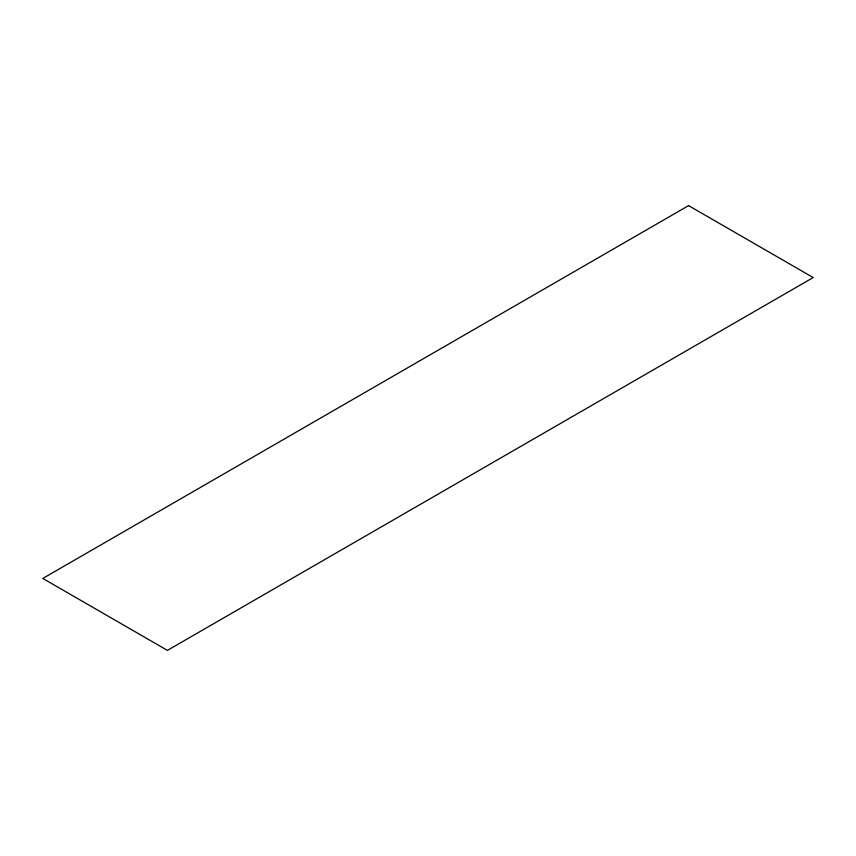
<?xml version="1.0" encoding="UTF-8"?>
<svg xmlns="http://www.w3.org/2000/svg" width="856" height="856" viewBox="0 0 856 856"><rect width="100%" height="100%" fill="white"/><g stroke="black" fill="none" stroke-linecap="round" stroke-linejoin="round"><path stroke-width="1.28" d="M688.577 205.611L42.8 578.442L167.423 650.389L813.2 277.558L688.577 205.611"/></g></svg>
